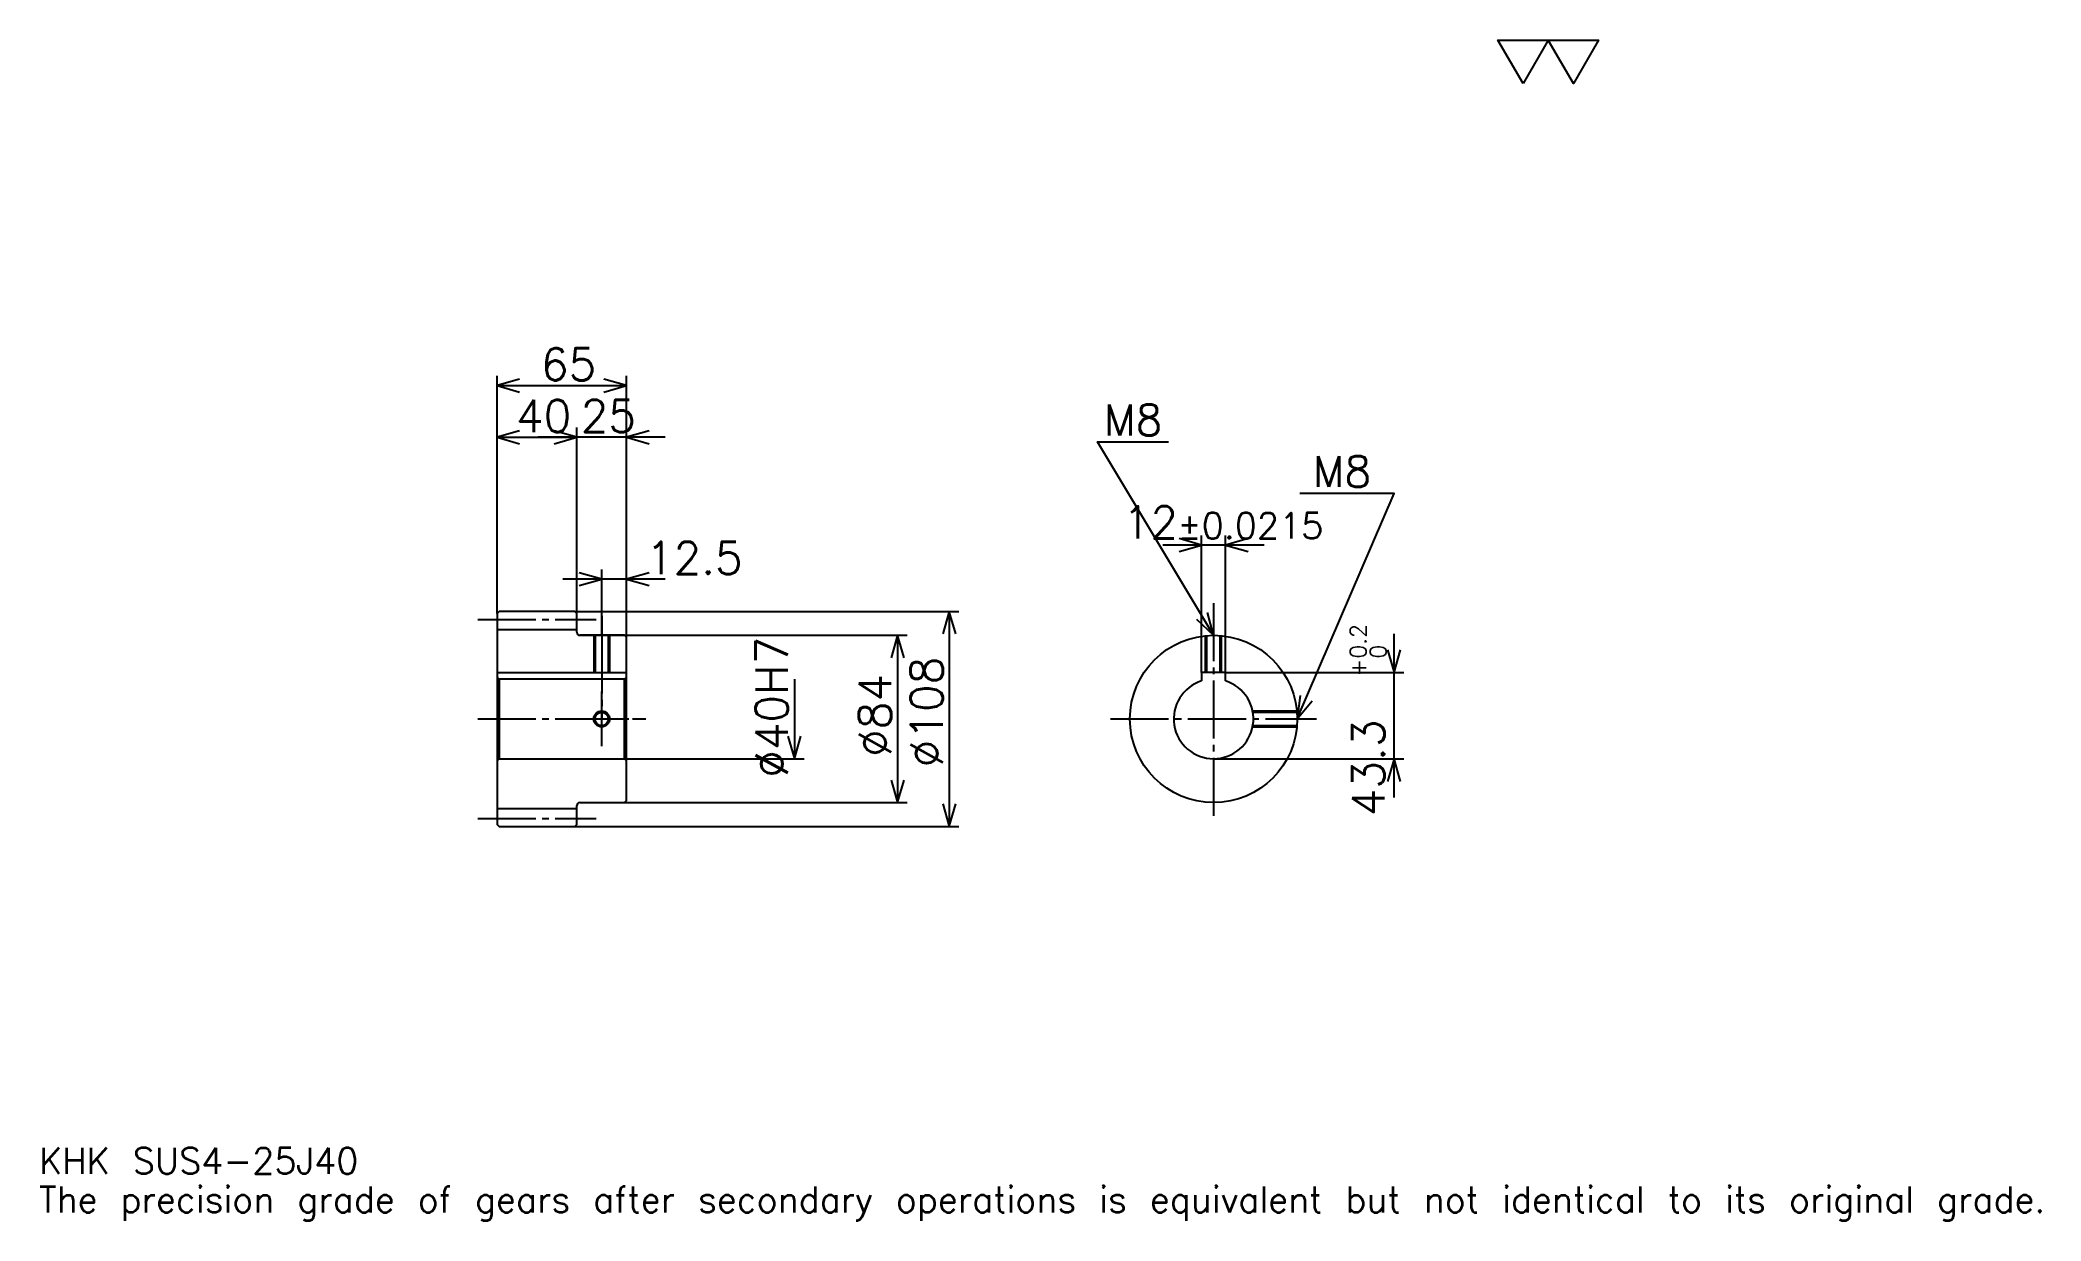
# Model space of a CAD drawing. Extents: x 33 to 1037, y 12 to 605.
import ezdxf

# ---------------------------------------------------------------- set-up
doc = ezdxf.new("R2010")
doc.units = 0
doc.linetypes.add('DASHDOT', pattern=[38.869564, 29.152174, -3.23913, 3.23913, -3.23913])
doc.layers.get('0').update_dxf_attribs({"linetype": 'CONTINUOUS'})
doc.layers.add('DASHDOT', color=6, linetype='DASHDOT')
doc.styles.add('KANJI', font='TXT', dxfattribs={"bigfont": 'BIGFONT'})

msp = doc.modelspace()

# ---------------------------------------------------------------- linework, layer by layer
at = {"color": 5}
for p, q in [((262.369568, 317.989136), (262.369568, 436.217407)), ((327.369568, 317.989136), (327.369568, 436.217407)), ((262.369568, 431.358704), (327.369568, 431.358704)), ((262.369568, 405.445648), (302.369568, 405.445648)), ((346.804352, 405.445648), (282.934784, 405.445648)), ((302.369568, 317.989136), (302.369568, 410.304321)), ((616.021729, 287.289124), (616.021729, 356.195648)), ((628.021729, 287.289124), (628.021729, 356.195648)), ((647.456543, 351.336975), (596.586914, 351.336975)), ((346.804352, 334.184784), (295.434784, 334.184784)), ((314.869568, 317.989136), (314.869568, 339.043488)), ((262.369568, 316.989136), (262.369568, 317.989136)), ((301.369568, 317.989136), (327.369568, 317.989136)), ((302.369568, 316.989136), (302.369568, 317.989136)), ((314.869568, 305.989136), (314.869568, 317.989136)), ((314.869568, 305.989136), (314.869568, 317.989136)), ((327.369568, 317.989136), (494.184784, 317.989136)), ((327.369568, 304.989136), (327.369568, 317.989136)), ((489.326111, 317.989136), (489.326111, 209.989136)), ((303.869568, 305.989136), (327.369568, 305.989136)), ((327.369568, 305.989136), (468.271729, 305.989136)), ((463.413025, 305.989136), (463.413025, 221.989136)), ((712.608643, 224.554352), (712.608643, 306.723907)), ((411.586975, 283.989136), (411.586975, 243.989136)), ((628.021729, 287.289124), (717.467407, 287.289124)), ((327.369568, 243.989136), (416.445648, 243.989136)), ((622.021729, 243.989136), (717.467407, 243.989136)), ((303.869568, 221.989136), (327.369568, 221.989136)), ((327.369568, 221.989136), (468.271729, 221.989136)), ((301.369568, 209.989136), (327.369568, 209.989136)), ((327.369568, 209.989136), (494.184784, 209.989136))]:
    msp.add_line(p, q, dxfattribs=at)
at = {"color": 4}
for p, q in [((262.369568, 308.989136), (302.369568, 308.989136)), ((262.369568, 287.289124), (327.369568, 287.289124)), ((263.369568, 283.989136), (263.369568, 243.989136)), ((326.369568, 283.989136), (327.369568, 284.989136)), ((326.369568, 243.989136), (327.369568, 242.989136)), ((262.369568, 218.989136), (302.369568, 218.989136))]:
    msp.add_line(p, q, dxfattribs=at)
at = {"color": 7}
msp.add_lwpolyline([(777.391296, 583.043457), (764.758667, 604.940002), (815.289124, 604.940002), (802.656494, 583.043457), (790.023926, 604.940002), (777.391296, 583.043457)], dxfattribs=at)
at = {"color": 5}
for points in [[(273.706512, 434.597839), (262.369568, 431.358704), (273.706512, 428.119568)], [(316.032623, 428.119568), (327.369568, 431.358704), (316.032623, 434.597839)], [(273.706512, 408.684784), (262.369568, 405.445648), (273.706512, 402.206512)], [(291.032623, 402.206512), (302.369568, 405.445648), (291.032623, 408.684784)], [(291.032623, 402.206512), (302.369568, 405.445648), (291.032623, 408.684784)], [(338.706543, 408.684784), (327.369568, 405.445648), (338.706543, 402.206512)], [(622.021729, 305.989136), (563.717407, 403.163055), (599.347839, 403.163055)], [(664.021729, 263.989136), (712.608704, 377.25), (665.317383, 377.25)], [(604.684814, 348.097839), (616.021729, 351.336975), (604.684814, 354.57608)], [(639.358643, 354.57608), (628.021729, 351.336975), (639.358643, 348.097839)], [(303.532623, 330.945648), (314.869568, 334.184784), (303.532623, 337.42392)], [(338.706543, 337.42392), (327.369568, 334.184784), (338.706543, 330.945648)], [(492.565247, 306.652191), (489.326111, 317.989136), (486.086975, 306.652191)], [(613.411377, 314.043976), (622.021729, 305.989136), (618.966431, 317.377014)], [(466.652161, 294.652191), (463.413025, 305.989136), (460.173889, 294.652191)], [(709.369507, 298.626099), (712.608643, 287.289124), (715.847778, 298.626099)], [(665.514404, 275.684875), (664.021729, 263.989136), (671.468018, 273.13089)], [(408.347839, 255.326096), (411.586975, 243.989136), (414.826111, 255.326096)], [(715.847778, 232.652176), (712.608643, 243.989136), (709.369507, 232.652176)], [(460.173889, 233.326096), (463.413025, 221.989136), (466.652161, 233.326096)], [(486.086975, 221.326096), (489.326111, 209.989136), (492.565247, 221.326096)]]:
    msp.add_lwpolyline(points, dxfattribs=at)
at = {"color": 4}
for points in [[(302.369568, 307.489136), (302.369568, 316.989136), (301.369568, 317.989136), (263.369568, 317.989136), (262.369568, 316.989136), (262.369568, 242.989136)], [(303.869568, 221.989136), (326.369568, 221.989136), (327.369568, 222.989136), (327.369568, 304.989136), (326.369568, 305.989136), (303.869568, 305.989136)], [(310.869568, 305.989136), (310.869568, 287.289124)], [(311.544556, 305.989136), (311.544556, 287.289124)], [(318.19458, 305.989136), (318.19458, 287.289124)], [(318.869568, 305.989136), (318.869568, 287.289124)], [(618.021729, 287.289124), (618.021729, 305.798218)], [(618.696716, 287.289124), (618.696716, 305.8573)], [(625.346741, 287.289124), (625.346741, 305.8573)], [(626.021729, 287.289124), (626.021729, 305.798218)], [(262.369568, 242.989136), (263.369568, 243.989136), (326.369568, 243.989136), (326.369568, 283.989136), (263.369568, 283.989136), (262.369568, 284.989136)], [(628.021729, 283.067932), (628.021729, 287.289124), (616.021729, 287.289124), (616.021729, 283.067932)], [(641.617676, 267.989136), (663.830811, 267.989136)], [(641.743408, 267.314148), (663.889893, 267.314148)], [(641.617676, 259.989136), (663.830811, 259.989136)], [(641.743408, 260.664124), (663.889893, 260.664124)], [(262.369568, 242.989136), (262.369568, 210.989136), (263.369568, 209.989136), (301.369568, 209.989136), (302.369568, 210.989136), (302.369568, 220.489136)]]:
    msp.add_lwpolyline(points, dxfattribs=at)
for centre, radius in [((622.021729, 263.989136), 42), ((314.869568, 263.989136), 3.325)]:
    msp.add_circle(centre, radius, dxfattribs=at)
at = {"color": 7}
msp.add_circle((314.869568, 263.989136), 4, dxfattribs=at)
at = {"color": 4}
for centre, radius, start, end in [((303.869568, 307.489136), 1.5, 180, 270), ((622.021729, 263.989136), 20, 107.457602748, 72.542397252), ((303.869568, 220.489136), 1.5, 90, 180)]:
    msp.add_arc(centre, radius, start, end, dxfattribs=at)
at = {"layer": 'DASHDOT', "color": 7}
for p, q in [((622.021729, 322.184784), (622.021729, 212.271744)), ((252.652176, 313.989136), (312.086975, 313.989136)), ((314.869568, 305.989136), (314.869568, 263.989136)), ((252.652176, 263.989136), (337.086975, 263.989136)), ((570.304321, 263.989136), (673.739136, 263.989136)), ((252.652176, 213.989136), (312.086975, 213.989136))]:
    msp.add_line(p, q, dxfattribs=at)
for points in [[(314.869568, 315.706543), (314.869568, 277.571747)], [(314.869568, 250.271744), (314.869568, 277.706512)], [(301.152161, 263.989136), (328.586975, 263.989136)]]:
    msp.add_lwpolyline(points, dxfattribs=at)

# ---------------------------------------------------------------- texts
at = {"color": 7, "style": 'KANJI'}
for s, height, p in [('65', 16.195652, (284.342407, 433.950012)), ('40', 16.195652, (271.842407, 408.036957)), ('25', 16.195652, (304.342407, 408.036957)), ('M8', 15.547827, (566.956543, 406.402161)), ('M8', 15.547827, (671.795654, 380.489136)), ('12', 16.195652, (576.44397, 354.57608)), ('%%p0.0215', 12.956522, (603.812622, 354.57608)), ('12.5', 16.195652, (337.086975, 336.776093)), ('KHK SUS4-25J40', 12.956522, (32.391304, 35.630436)), ('The precision grade of gears after secondary operations is equivalent but not identical to its original grade.', 12.956522, (32.391304, 16.195652))]:
    msp.add_text(s, height=height, dxfattribs=at).set_placement(p)
for s, height, p in [('%%c40H7', 16.195652, (408.347839, 234.432068)), ('0.2', 8.097826, (698.68042, 294.300293)), ('%%c108', 16.195652, (486.086975, 239.695648)), ('+', 8.097826, (698.68042, 285.230713)), ('0', 8.097826, (708.72168, 294.300293)), ('%%c84', 16.195652, (460.173889, 244.959244)), ('43.3', 16.195652, (707.75, 215.129532))]:
    msp.add_text(s, height=height, rotation=90, dxfattribs=at).set_placement(p)

doc.saveas('drawing.dxf')
